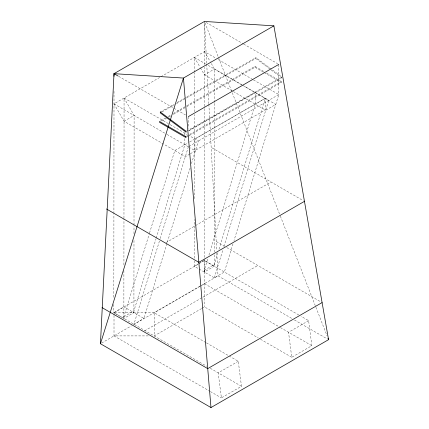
<?xml version="1.0" encoding="UTF-8"?>
<svg xmlns="http://www.w3.org/2000/svg" width="429" height="429" viewBox="0 0 429 429"><rect width="100%" height="100%" fill="white"/><g stroke="black" fill="none" stroke-linecap="round" stroke-linejoin="round"><path stroke-width="0.32" stroke-dasharray="2.15 1.61" d="M133.987 240.444L133.912 312.634L123.868 318.436L113.819 312.623L113.824 303.265M113.83 297.249L113.916 214.366M113.916 213.696L114.012 91.372M123.901 270.726L123.868 318.436L123.868 316.725L149.335 233.644M123.917 264.961L123.965 218.844M123.965 218.173L124.061 98.032L169.6 124.324M133.993 233.762L133.998 225.74M134.004 225.069L134.111 115.449L124.061 98.032M232.99 243.881L224.356 272.024L214.307 277.826L194.208 266.211L194.214 260.864M194.214 258.188L194.251 219.417M194.273 198.697L194.358 114.479M194.358 111.803L194.396 73.032M194.401 72.367L194.401 57.422L205.357 63.744M214.318 254.858L214.307 266.221L204.258 272.024L204.408 106.671M204.418 106.253L204.445 67.235M204.451 64.559L204.451 21.45L206.692 63.519M214.318 252.188L214.468 103.126M214.468 102.456L214.5 69.037L210.478 62.071M186.315 98.043L255.829 58.494L255.936 57.642L271.235 69.069M188.996 130.534L281.676 77.805L281.789 76.952L271.766 69.46M149.528 233.006L174.801 150.563L188.31 142.766M190.085 168.12L143.962 318.436L133.918 312.634L133.918 310.923L156.054 238.706M156.247 238.068L184.851 144.761L184.851 137.65M159.427 241.077L133.918 324.227L143.962 318.436M160.215 238.519L188.374 146.766M191.457 163.642L198.423 140.964L189.2 135.639M204.258 272.024L204.258 270.313L207.979 258.167M208.961 254.976L255.191 104.15L255.191 92.514L188.883 130.797M198.675 263.631L204.258 260.408L214.307 266.221L214.307 264.511L218.222 251.726M219.01 249.174L265.24 98.348L194.911 138.937L194.911 150.574L265.251 109.958L265.251 98.327L188.883 142.433M214.307 277.815L222.941 249.673M223.922 246.471L268.763 100.354L243.399 85.709L275.772 104.435L233.971 240.68M189.8 154.07L185.333 156.649L124.061 121.251L114.012 103.834L160.392 77.059M160.972 76.721L204.451 51.619L215.98 58.274M124.061 121.251L134.111 115.449M200.434 67.873L204.451 74.839L214.5 69.037L242.825 85.398L207.663 65.074M160.73 120.769L165.353 118.098M168.248 116.431L171.139 114.758M173.45 113.422L186.17 106.081M186.749 105.743L254.976 66.356L264.125 71.632M161.883 121.026L166.511 118.356M168.822 117.02L170.56 116.023M173.45 114.35L186.17 107.009M186.749 106.676L254.976 67.283L263.551 72.233M186.438 136.277L281.268 81.531L281.268 82.459L189.328 135.537M186.438 137.205L188.749 135.87M188.953 146.428L278.812 94.552L278.812 64.382M190.358 153.748L195.383 150.847L190.181 147.839M165.985 242.632L195.002 225.885M195.581 225.547L271.015 181.998M113.819 312.623L123.868 306.821L133.912 312.634M194.208 266.211L198.118 263.953M298.793 314.983L204.456 260.516L114.007 312.741L114.007 314.725M123.868 316.725L133.918 310.923M204.258 270.313L214.307 264.511M101.603 343.066L131.397 325.863M133.457 324.673L218.018 275.852L292.095 318.624M199.839 286.39L154.199 312.741L114.007 312.741L206.601 366.2M200.413 286.057L204.456 283.725M144.605 330.839L202.365 297.495M202.944 297.158L257.813 265.481M201.571 308.558L154.199 335.907L154.199 312.741L205.807 342.535M202.15 308.22L204.456 306.891L258.22 337.929M238.277 361.282L218.179 372.881L221.396 397.903L241.489 386.304L238.277 361.282L230.159 356.596M308.633 320.661L288.535 332.266L291.752 357.287L311.851 345.683L308.633 320.661L301.11 316.318M160.36 112.017L174.26 104.108M177.161 102.461L255.936 57.642M161.985 111.883L173.573 105.293M176.469 103.646L185.736 98.375M186.787 130.995L281.789 76.952M114.007 315.385L114.007 335.907L148.842 335.907M206.183 22.447L243.071 43.747M243.651 44.08L277.66 63.717M266.409 72.951L281.268 81.531M264.125 72.56L281.268 82.459M218.286 59.604L252.874 79.574M253.448 79.907L278.812 94.552L275.772 104.435L265.723 110.237L233.355 91.533M204.451 74.839L232.775 91.2M118.624 76.324L185.489 114.934M170.179 124.657L187.087 134.416M114.012 103.834L166.479 134.148M167.047 134.449L189.602 147.506M216.414 241.575L224.464 246.225M226.764 247.554L320.935 301.925M294.407 319.959L327.397 339.001M204.456 283.682L279.923 327.252M280.416 327.579L311.851 345.683M260.532 339.264L291.752 357.287M206.387 342.868L229.579 356.258M210.274 368.28L241.489 386.304M114.007 335.907L209.786 391.205M210.366 391.538L221.396 397.903M212.033 147.871L303.303 200.681M255.829 58.494L270.597 69.53M271.128 69.922L281.676 77.805M204.451 51.619L210.146 61.486M194.401 57.422L200.096 67.289M204.939 22.699L280.132 215.503M280.373 216.125L315.658 306.601M315.9 307.223L327.091 335.928M206.73 64.184L208.832 103.582M208.864 104.247L216.666 250.482M216.806 253.153L218.018 275.852M254.976 66.356L254.976 67.283M204.456 260.516L204.456 306.891M188.374 116.597L188.374 128.4M184.851 133.129L184.851 135.065"/><path stroke-width="0.64" d="M100.445 343.731L114.012 73.665L204.451 21.45L273.89 25.842L328.555 339.671L210.982 407.55L100.445 343.731L183.451 78.057L273.89 25.842M188.374 116.597L278.812 64.382M304.461 201.346L198.847 262.323L106.424 208.961M322.093 302.59L207.727 368.618L102.048 307.604M114.012 76.287L114.012 73.665L183.451 78.057L210.982 407.55M114.012 73.665L118.05 75.992M328.067 338.422L328.555 339.671M160.36 112.017L160.248 112.875L186.1 132.18L186.207 131.328L160.36 112.017M185.859 136.615L159.572 121.434L159.572 122.362L185.859 137.543L185.859 136.615"/></g></svg>
